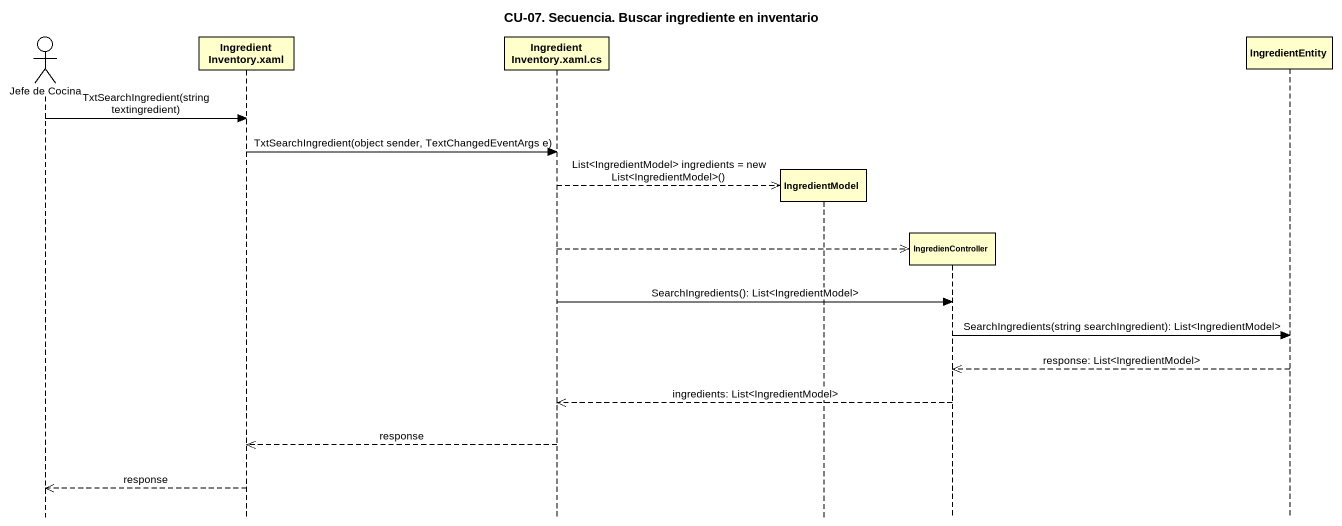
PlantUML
@startuml
title CU-07. Secuencia. Buscar ingrediente en inventario
hide footbox
actor "Jefe de Cocina" as Jefe_de_Cocina
participant "IngredientInventory.xaml" as IngredientInventory_xaml
participant "IngredientInventory.xaml.cs" as IngredientInventory_xaml_cs
participant IngredientModel
participant IngredienController
participant IngredientEntity

Jefe_de_Cocina -> IngredientInventory_xaml : TxtSearchIngredient(string textingredient)
IngredientInventory_xaml -> IngredientInventory_xaml_cs : TxtSearchIngredient(object sender, TextChangedEventArgs e)
IngredientInventory_xaml_cs -->> IngredientModel ** : List<IngredientModel> ingredients = new List<IngredientModel>()
IngredientInventory_xaml_cs -->> IngredienController **
IngredientInventory_xaml_cs -> IngredienController : SearchIngredients(): List<IngredientModel>
IngredienController -> IngredientEntity : SearchIngredients(string searchIngredient): List<IngredientModel>
IngredientEntity -->> IngredienController : response: List<IngredientModel>
IngredienController -->> IngredientInventory_xaml_cs : ingredients: List<IngredientModel>
IngredientInventory_xaml_cs -->> IngredientInventory_xaml : response
IngredientInventory_xaml -->> Jefe_de_Cocina : response
@enduml
